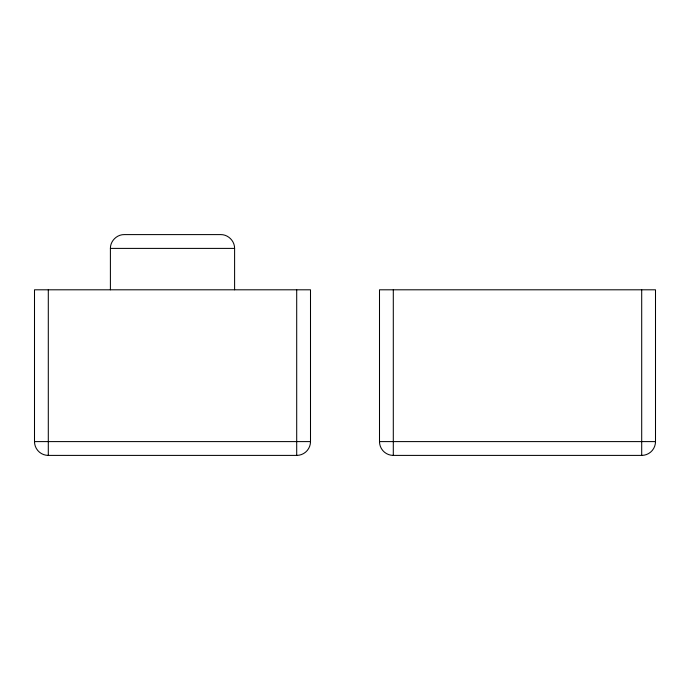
<?xml version="1.0" encoding="UTF-8"?>
<svg xmlns="http://www.w3.org/2000/svg" width="690" height="690" viewBox="0 0 690 690"><rect width="100%" height="100%" fill="white"/><g stroke="black" fill="none" stroke-linecap="round" stroke-linejoin="round"><path stroke-width="1.03" d="M110.4 289.8L110.4 248.4C110.288 241.026 116.826 234.488 124.2 234.6L220.8 234.6C228.174 234.488 234.712 241.026 234.6 248.4L234.6 289.8M110.4 248.4L234.6 248.4M34.5 441.6L310.5 441.6L310.5 289.8L34.5 289.8L34.5 441.6A13.8 13.8 0 0 0 48.3 455.4L296.7 455.4A13.8 13.8 0 0 0 310.5 441.6M379.5 441.6L655.5 441.6L655.5 289.8L379.5 289.8L379.5 441.6A13.8 13.8 0 0 0 393.3 455.4L641.7 455.4A13.8 13.8 0 0 0 655.5 441.6M641.7 289.8L641.7 455.4M393.3 289.8L393.3 455.4M296.7 289.8L296.7 455.4M48.3 289.8L48.3 455.4"/></g></svg>
